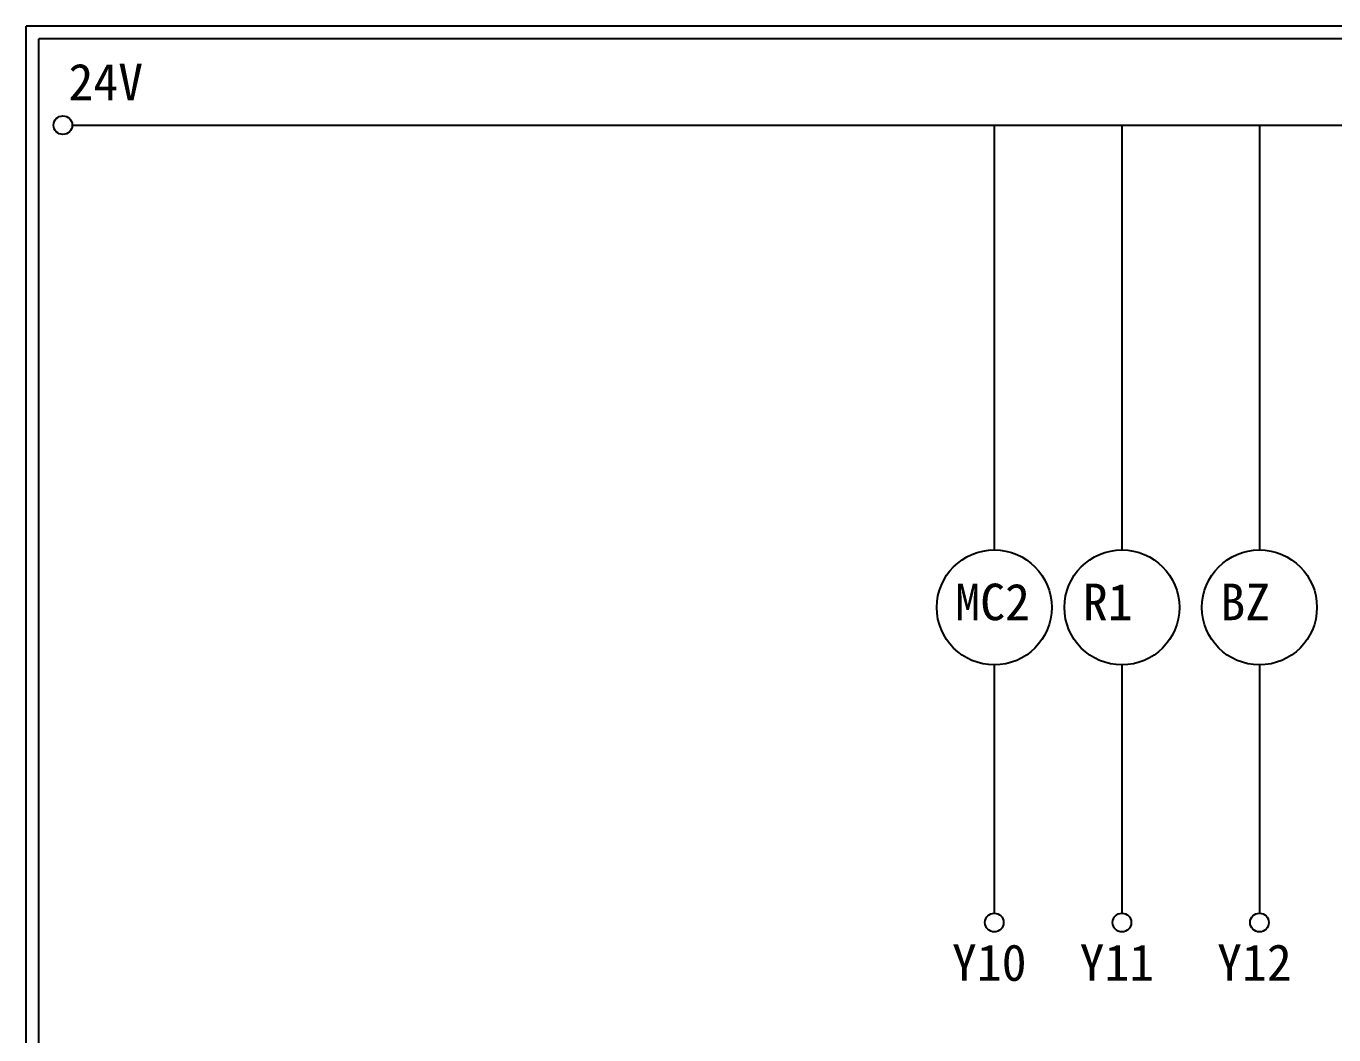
# Model space of a CAD drawing. Extents: x 926 to 1213, y 3 to 207.
# Drawn here: x 925.7 to 1054.5, y 107.6 to 207 of the extents above; entities that cross this region are included whole.
import ezdxf

# ---------------------------------------------------------------- set-up
doc = ezdxf.new("R2010")
doc.units = 0
doc.layers.add('圖框層', color=7, linetype='CONTINUOUS')
doc.layers.add('標尺寸層', color=3, linetype='CONTINUOUS')
doc.styles.add('STSL', font='KAIU.TTF')

msp = doc.modelspace()

# ---------------------------------------------------------------- linework, layer by layer
at = {"layer": '圖框層', "color": 7}
for p, q in [((1212.74, 206.97), (925.74, 206.97)), ((925.74, 3), (925.74, 206.97)), ((1211.49, 205.72), (926.99, 205.72)), ((926.99, 4.25), (926.99, 205.72))]:
    msp.add_line(p, q, dxfattribs=at)
at = {"layer": '標尺寸層', "color": 7}
for p, q in [((930.28, 197.22), (1207.88, 197.22)), ((1021.08, 197.22), (1021.08, 155.39)), ((1033.65, 197.22), (1033.65, 155.39)), ((1047.19, 197.22), (1047.19, 155.39)), ((1021.08, 144.07), (1021.08, 119.62)), ((1033.65, 144.07), (1033.65, 119.62)), ((1047.19, 144.07), (1047.19, 119.62))]:
    msp.add_line(p, q, dxfattribs=at)
for centre, radius in [((929.36, 197.22), 0.92), ((1021.08, 149.73), 5.66), ((1033.65, 149.73), 5.66), ((1047.19, 149.73), 5.66), ((1021.08, 118.7), 0.92), ((1033.65, 118.7), 0.92), ((1047.19, 118.7), 0.92)]:
    msp.add_circle(centre, radius, dxfattribs=at)

# ---------------------------------------------------------------- texts
at = {"layer": '圖框層', "color": 4, "style": 'STSL'}
for s, p in [('24V', (929.91, 199.68)), ('MC2', (1017.24, 148.47)), ('R1', (1029.8, 148.47)), ('BZ', (1043.34, 148.47)), ('Y10', (1016.91, 112.96)), ('Y11', (1029.48, 112.96)), ('Y12', (1043.02, 112.96))]:
    msp.add_text(s, height=3.6, dxfattribs=at).set_placement(p)

doc.saveas('drawing.dxf')
